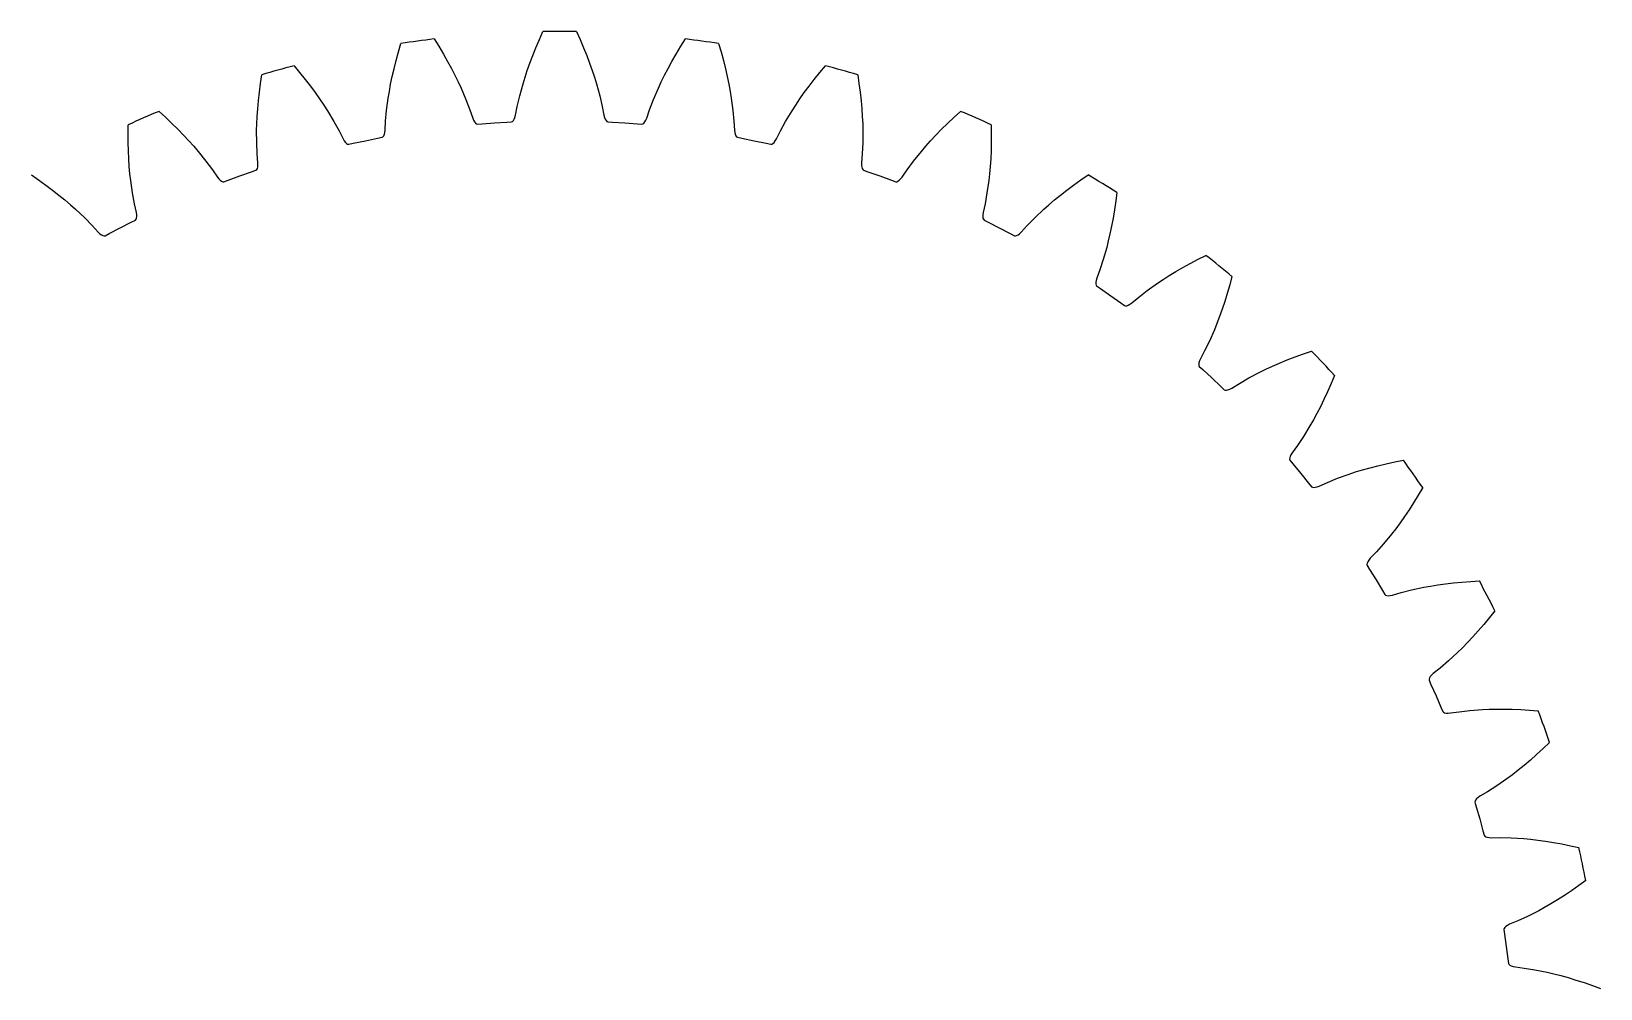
# Model space of a CAD drawing. Extents: x -12.4 to 58.5, y -24 to 24.
# Drawn here: x 22.36 to 58.41, y 2.02 to 24 of the extents above; entities that cross this region are included whole.
import ezdxf

# ---------------------------------------------------------------- set-up
doc = ezdxf.new("R2010")
doc.units = 0

msp = doc.modelspace()

# ---------------------------------------------------------------- linework, layer by layer
at = {"layer": 'layer0'}
for p, q in [((31.614, 23.826), (31.72, 23.658)), ((33.952, 23.626), (34.033, 23.816)), ((34.033, 23.816), (34.115, 23.997)), ((34.885, 23.997), (34.967, 23.816)), ((34.967, 23.816), (35.048, 23.626)), ((37.28, 23.658), (37.386, 23.826)), ((30.74, 23.331), (30.795, 23.53)), ((30.795, 23.53), (30.851, 23.721)), ((31.72, 23.658), (31.826, 23.481)), ((31.826, 23.481), (31.922, 23.312)), ((33.814, 23.272), (33.88, 23.446)), ((33.88, 23.446), (33.952, 23.626)), ((35.048, 23.626), (35.12, 23.446)), ((35.12, 23.446), (35.186, 23.272)), ((37.078, 23.312), (37.174, 23.481)), ((37.174, 23.481), (37.28, 23.658)), ((38.149, 23.721), (38.205, 23.53)), ((38.205, 23.53), (38.26, 23.331)), ((28.397, 23.211), (28.524, 23.059)), ((30.651, 22.962), (30.693, 23.143)), ((30.693, 23.143), (30.74, 23.331)), ((31.922, 23.312), (32.011, 23.149)), ((32.011, 23.149), (32.092, 22.992)), ((33.702, 22.946), (33.755, 23.106)), ((33.755, 23.106), (33.814, 23.272)), ((35.186, 23.272), (35.245, 23.106)), ((35.245, 23.106), (35.298, 22.946)), ((36.908, 22.992), (36.989, 23.149)), ((36.989, 23.149), (37.078, 23.312)), ((38.26, 23.331), (38.307, 23.143)), ((38.307, 23.143), (38.349, 22.962)), ((40.476, 23.059), (40.603, 23.211)), ((27.598, 22.602), (27.625, 22.807)), ((27.625, 22.807), (27.655, 23.003)), ((28.524, 23.059), (28.653, 22.898)), ((28.653, 22.898), (28.772, 22.744)), ((28.772, 22.744), (28.882, 22.594)), ((30.585, 22.623), (30.615, 22.789)), ((30.615, 22.789), (30.651, 22.962)), ((32.092, 22.992), (32.167, 22.841)), ((32.167, 22.841), (32.232, 22.7)), ((33.58, 22.521), (33.656, 22.797)), ((33.656, 22.797), (33.702, 22.946)), ((35.298, 22.946), (35.344, 22.797)), ((35.344, 22.797), (35.42, 22.521)), ((36.768, 22.7), (36.833, 22.841)), ((36.833, 22.841), (36.908, 22.992)), ((38.349, 22.962), (38.385, 22.789)), ((38.385, 22.789), (38.415, 22.623)), ((40.118, 22.594), (40.228, 22.744)), ((40.228, 22.744), (40.347, 22.898)), ((40.347, 22.898), (40.476, 23.059)), ((41.345, 23.003), (41.375, 22.807)), ((41.375, 22.807), (41.402, 22.602)), ((27.56, 22.224), (27.577, 22.409)), ((27.577, 22.409), (27.598, 22.602)), ((28.882, 22.594), (28.984, 22.45)), ((28.984, 22.45), (29.078, 22.31)), ((30.522, 22.186), (30.559, 22.47)), ((30.559, 22.47), (30.585, 22.623)), ((32.232, 22.7), (32.345, 22.437)), ((32.345, 22.437), (32.434, 22.203)), ((33.524, 22.278), (33.58, 22.521)), ((35.42, 22.521), (35.476, 22.278)), ((36.566, 22.203), (36.655, 22.437)), ((36.655, 22.437), (36.768, 22.7)), ((38.415, 22.623), (38.441, 22.47)), ((38.441, 22.47), (38.478, 22.186)), ((39.922, 22.31), (40.016, 22.45)), ((40.016, 22.45), (40.118, 22.594)), ((41.402, 22.602), (41.423, 22.409)), ((41.423, 22.409), (41.44, 22.224)), ((25.293, 22.164), (25.44, 22.03)), ((25.44, 22.03), (25.59, 21.888)), ((27.54, 21.88), (27.548, 22.048)), ((27.548, 22.048), (27.56, 22.224)), ((29.078, 22.31), (29.163, 22.179)), ((29.163, 22.179), (29.31, 21.934)), ((30.499, 21.937), (30.522, 22.186)), ((32.434, 22.203), (32.5, 22.009)), ((32.5, 22.009), (32.521, 21.96)), ((33.454, 21.984), (33.471, 22.025)), ((33.471, 22.025), (33.485, 22.077)), ((33.485, 22.077), (33.524, 22.278)), ((35.476, 22.278), (35.515, 22.077)), ((35.515, 22.077), (35.529, 22.025)), ((35.529, 22.025), (35.546, 21.984)), ((36.479, 21.96), (36.5, 22.009)), ((36.5, 22.009), (36.566, 22.203)), ((38.478, 22.186), (38.501, 21.937)), ((39.69, 21.934), (39.837, 22.179)), ((39.837, 22.179), (39.922, 22.31)), ((41.44, 22.224), (41.452, 22.048)), ((41.452, 22.048), (41.46, 21.88)), ((43.41, 21.888), (43.56, 22.03)), ((43.56, 22.03), (43.707, 22.164)), ((24.584, 21.658), (24.586, 21.857)), ((24.585, 21.452), (24.584, 21.658)), ((25.59, 21.888), (25.728, 21.752)), ((25.728, 21.752), (25.858, 21.619)), ((27.536, 21.724), (27.54, 21.88)), ((27.538, 21.438), (27.536, 21.724)), ((29.31, 21.934), (29.43, 21.715)), ((29.43, 21.715), (29.521, 21.532)), ((30.456, 21.604), (30.47, 21.637)), ((30.47, 21.637), (30.481, 21.68)), ((30.481, 21.68), (30.488, 21.733)), ((30.488, 21.733), (30.499, 21.937)), ((32.521, 21.96), (32.543, 21.922)), ((32.543, 21.922), (32.566, 21.894)), ((32.566, 21.894), (32.588, 21.876)), ((32.588, 21.876), (32.611, 21.869)), ((32.611, 21.869), (32.717, 21.878)), ((32.717, 21.878), (33.002, 21.899)), ((33.002, 21.899), (33.288, 21.917)), ((33.288, 21.917), (33.394, 21.923)), ((33.394, 21.923), (33.415, 21.933)), ((33.415, 21.933), (33.435, 21.953)), ((33.435, 21.953), (33.454, 21.984)), ((35.546, 21.984), (35.565, 21.953)), ((35.565, 21.953), (35.585, 21.933)), ((35.585, 21.933), (35.606, 21.923)), ((35.606, 21.923), (35.712, 21.917)), ((35.712, 21.917), (35.998, 21.899)), ((35.998, 21.899), (36.283, 21.878)), ((36.283, 21.878), (36.389, 21.869)), ((36.389, 21.869), (36.412, 21.876)), ((36.412, 21.876), (36.434, 21.894)), ((36.434, 21.894), (36.457, 21.922)), ((36.457, 21.922), (36.479, 21.96)), ((38.501, 21.937), (38.512, 21.733)), ((38.512, 21.733), (38.519, 21.68)), ((38.519, 21.68), (38.53, 21.637)), ((38.53, 21.637), (38.544, 21.604)), ((39.479, 21.532), (39.57, 21.715)), ((39.57, 21.715), (39.69, 21.934)), ((41.46, 21.88), (41.464, 21.724)), ((41.464, 21.724), (41.462, 21.438)), ((43.142, 21.619), (43.272, 21.752)), ((43.272, 21.752), (43.41, 21.888)), ((44.414, 21.857), (44.416, 21.658)), ((44.416, 21.658), (44.415, 21.452)), ((24.59, 21.258), (24.585, 21.452)), ((25.858, 21.619), (25.978, 21.49)), ((25.978, 21.49), (26.091, 21.364)), ((26.091, 21.364), (26.192, 21.246)), ((27.549, 21.188), (27.538, 21.438)), ((29.521, 21.532), (29.549, 21.486)), ((29.549, 21.486), (29.576, 21.451)), ((29.576, 21.451), (29.602, 21.426)), ((29.602, 21.426), (29.627, 21.412)), ((29.627, 21.412), (29.651, 21.408)), ((29.651, 21.408), (29.754, 21.431)), ((29.754, 21.431), (30.034, 21.491)), ((30.034, 21.491), (30.315, 21.547)), ((30.315, 21.547), (30.419, 21.568)), ((30.419, 21.568), (30.439, 21.581)), ((30.439, 21.581), (30.456, 21.604)), ((38.544, 21.604), (38.561, 21.581)), ((38.561, 21.581), (38.581, 21.568)), ((38.581, 21.568), (38.685, 21.547)), ((38.685, 21.547), (38.966, 21.491)), ((38.966, 21.491), (39.246, 21.431)), ((39.246, 21.431), (39.349, 21.408)), ((39.349, 21.408), (39.373, 21.412)), ((39.373, 21.412), (39.398, 21.426)), ((39.398, 21.426), (39.424, 21.451)), ((39.424, 21.451), (39.451, 21.486)), ((39.451, 21.486), (39.479, 21.532)), ((41.462, 21.438), (41.451, 21.188)), ((42.808, 21.246), (42.909, 21.364)), ((42.909, 21.364), (43.022, 21.49)), ((43.022, 21.49), (43.142, 21.619)), ((44.415, 21.452), (44.41, 21.258)), ((24.599, 21.072), (24.59, 21.258)), ((24.611, 20.896), (24.599, 21.072)), ((26.192, 21.246), (26.372, 21.023)), ((26.372, 21.023), (26.52, 20.822)), ((27.566, 20.984), (27.549, 21.188)), ((27.561, 20.886), (27.566, 20.931)), ((27.566, 20.931), (27.566, 20.984)), ((41.451, 21.188), (41.434, 20.984)), ((41.434, 20.984), (41.434, 20.931)), ((41.434, 20.931), (41.439, 20.886)), ((42.48, 20.822), (42.628, 21.023)), ((42.628, 21.023), (42.808, 21.246)), ((44.401, 21.072), (44.389, 20.896)), ((44.41, 21.258), (44.401, 21.072)), ((22.361, 20.703), (22.525, 20.591)), ((22.525, 20.591), (22.693, 20.471)), ((24.626, 20.728), (24.611, 20.896)), ((24.643, 20.573), (24.626, 20.728)), ((24.684, 20.29), (24.643, 20.573)), ((26.52, 20.822), (26.636, 20.653)), ((26.636, 20.653), (26.669, 20.612)), ((26.669, 20.612), (26.701, 20.581)), ((26.701, 20.581), (26.731, 20.56)), ((26.731, 20.56), (26.757, 20.549)), ((26.781, 20.549), (26.88, 20.585)), ((26.88, 20.585), (27.149, 20.683)), ((27.149, 20.683), (27.42, 20.777)), ((27.42, 20.777), (27.52, 20.811)), ((27.52, 20.811), (27.538, 20.827)), ((27.538, 20.827), (27.552, 20.852)), ((27.552, 20.852), (27.561, 20.886)), ((41.439, 20.886), (41.448, 20.852)), ((41.448, 20.852), (41.462, 20.827)), ((41.462, 20.827), (41.48, 20.811)), ((41.48, 20.811), (41.58, 20.777)), ((41.58, 20.777), (41.851, 20.683)), ((41.851, 20.683), (42.12, 20.585)), ((42.12, 20.585), (42.219, 20.549)), ((42.243, 20.549), (42.269, 20.56)), ((42.269, 20.56), (42.299, 20.581)), ((42.299, 20.581), (42.331, 20.612)), ((42.331, 20.612), (42.364, 20.653)), ((42.364, 20.653), (42.48, 20.822)), ((44.357, 20.573), (44.316, 20.29)), ((44.374, 20.728), (44.357, 20.573)), ((44.389, 20.896), (44.374, 20.728)), ((46.307, 20.471), (46.475, 20.591)), ((46.475, 20.591), (46.639, 20.703)), ((22.693, 20.471), (22.848, 20.355)), ((22.848, 20.355), (22.995, 20.241)), ((22.995, 20.241), (23.131, 20.13)), ((24.729, 20.044), (24.684, 20.29)), ((26.757, 20.549), (26.781, 20.549)), ((42.219, 20.549), (42.243, 20.549)), ((44.316, 20.29), (44.271, 20.044)), ((45.869, 20.13), (46.005, 20.241)), ((46.005, 20.241), (46.152, 20.355)), ((46.152, 20.355), (46.307, 20.471)), ((47.297, 20.303), (47.273, 20.106)), ((23.131, 20.13), (23.26, 20.02)), ((23.26, 20.02), (23.377, 19.917)), ((23.377, 19.917), (23.585, 19.721)), ((24.774, 19.845), (24.729, 20.044)), ((24.781, 19.792), (24.774, 19.845)), ((44.226, 19.845), (44.219, 19.792)), ((44.271, 20.044), (44.226, 19.845)), ((45.415, 19.721), (45.623, 19.917)), ((45.623, 19.917), (45.74, 20.02)), ((45.74, 20.02), (45.869, 20.13)), ((47.244, 19.902), (47.212, 19.71)), ((47.273, 20.106), (47.244, 19.902)), ((23.585, 19.721), (23.759, 19.542)), ((23.759, 19.542), (23.897, 19.39)), ((24.148, 19.356), (24.402, 19.489)), ((24.402, 19.489), (24.656, 19.619)), ((24.656, 19.619), (24.751, 19.667)), ((24.751, 19.667), (24.767, 19.685)), ((24.767, 19.685), (24.777, 19.711)), ((24.777, 19.711), (24.782, 19.747)), ((24.782, 19.747), (24.781, 19.792)), ((44.219, 19.792), (44.218, 19.747)), ((44.218, 19.747), (44.223, 19.711)), ((44.223, 19.711), (44.233, 19.685)), ((44.233, 19.685), (44.249, 19.667)), ((44.249, 19.667), (44.344, 19.619)), ((44.344, 19.619), (44.598, 19.489)), ((44.598, 19.489), (44.852, 19.356)), ((45.103, 19.39), (45.241, 19.542)), ((45.241, 19.542), (45.415, 19.721)), ((47.178, 19.528), (47.142, 19.355)), ((47.212, 19.71), (47.178, 19.528)), ((23.897, 19.39), (23.936, 19.354)), ((23.936, 19.354), (23.971, 19.327)), ((23.971, 19.327), (24.003, 19.31)), ((24.003, 19.31), (24.031, 19.303)), ((24.031, 19.303), (24.055, 19.306)), ((24.055, 19.306), (24.148, 19.356)), ((44.852, 19.356), (44.945, 19.306)), ((44.945, 19.306), (44.969, 19.303)), ((44.969, 19.303), (44.997, 19.31)), ((44.997, 19.31), (45.029, 19.327)), ((45.029, 19.327), (45.064, 19.354)), ((45.064, 19.354), (45.103, 19.39)), ((47.104, 19.19), (47.066, 19.039)), ((47.142, 19.355), (47.104, 19.19)), ((46.988, 18.764), (46.909, 18.527)), ((47.066, 19.039), (46.988, 18.764)), ((48.985, 18.673), (49.168, 18.769)), ((49.168, 18.769), (49.345, 18.858)), ((46.909, 18.527), (46.838, 18.335)), ((48.361, 18.303), (48.504, 18.394)), ((48.504, 18.394), (48.654, 18.486)), ((48.654, 18.486), (48.815, 18.579)), ((48.815, 18.579), (48.985, 18.673)), ((46.823, 18.284), (46.816, 18.24)), ((46.816, 18.24), (46.816, 18.204)), ((46.816, 18.204), (46.823, 18.176)), ((46.838, 18.335), (46.823, 18.284)), ((46.823, 18.176), (46.836, 18.156)), ((46.836, 18.156), (46.923, 18.096)), ((46.923, 18.096), (47.158, 17.932)), ((47.802, 17.897), (47.999, 18.051)), ((47.999, 18.051), (48.232, 18.217)), ((48.232, 18.217), (48.361, 18.303)), ((49.892, 18.179), (49.835, 17.981)), ((49.943, 18.372), (49.892, 18.179)), ((47.158, 17.932), (47.391, 17.766)), ((47.391, 17.766), (47.477, 17.704)), ((47.477, 17.704), (47.5, 17.698)), ((47.5, 17.698), (47.528, 17.701)), ((47.528, 17.701), (47.562, 17.713)), ((47.562, 17.713), (47.601, 17.735)), ((47.601, 17.735), (47.645, 17.766)), ((47.645, 17.766), (47.802, 17.897)), ((49.778, 17.796), (49.719, 17.619)), ((49.835, 17.981), (49.778, 17.796)), ((49.66, 17.453), (49.6, 17.295)), ((49.719, 17.619), (49.66, 17.453)), ((49.542, 17.151), (49.427, 16.889)), ((49.6, 17.295), (49.542, 17.151)), ((49.316, 16.665), (49.22, 16.485)), ((49.427, 16.889), (49.316, 16.665)), ((51.393, 16.527), (51.587, 16.597)), ((51.587, 16.597), (51.775, 16.661)), ((49.185, 16.393), (49.18, 16.357)), ((49.18, 16.357), (49.183, 16.329)), ((49.183, 16.329), (49.193, 16.307)), ((49.198, 16.436), (49.185, 16.393)), ((49.193, 16.307), (49.272, 16.236)), ((49.22, 16.485), (49.198, 16.436)), ((49.272, 16.236), (49.482, 16.042)), ((50.584, 16.177), (50.725, 16.245)), ((50.725, 16.245), (50.878, 16.316)), ((50.878, 16.316), (51.04, 16.386)), ((51.04, 16.386), (51.212, 16.457)), ((51.212, 16.457), (51.393, 16.527)), ((49.482, 16.042), (49.69, 15.845)), ((49.942, 15.81), (50.115, 15.919)), ((50.115, 15.919), (50.331, 16.044)), ((50.331, 16.044), (50.584, 16.177)), ((52.224, 15.914), (52.141, 15.726)), ((52.301, 16.098), (52.224, 15.914)), ((49.69, 15.845), (49.767, 15.772)), ((49.767, 15.772), (49.789, 15.763)), ((49.789, 15.763), (49.817, 15.762)), ((49.817, 15.762), (49.853, 15.77)), ((49.853, 15.77), (49.894, 15.786)), ((49.894, 15.786), (49.942, 15.81)), ((52.059, 15.55), (51.977, 15.383)), ((52.141, 15.726), (52.059, 15.55)), ((51.895, 15.226), (51.815, 15.078)), ((51.977, 15.383), (51.895, 15.226)), ((51.737, 14.943), (51.587, 14.699)), ((51.815, 15.078), (51.737, 14.943)), ((51.448, 14.492), (51.327, 14.327)), ((51.587, 14.699), (51.448, 14.492)), ((51.271, 14.206), (51.27, 14.177)), ((51.27, 14.177), (51.277, 14.155)), ((51.281, 14.241), (51.271, 14.206)), ((51.277, 14.155), (51.345, 14.073)), ((51.299, 14.281), (51.281, 14.241)), ((51.327, 14.327), (51.299, 14.281)), ((51.345, 14.073), (51.527, 13.852)), ((53.297, 14.028), (53.486, 14.072)), ((53.486, 14.072), (53.687, 14.116)), ((53.687, 14.116), (53.883, 14.153)), ((51.527, 13.852), (51.706, 13.629)), ((52.137, 13.645), (52.368, 13.739)), ((52.368, 13.739), (52.637, 13.836)), ((52.637, 13.836), (52.786, 13.885)), ((52.786, 13.885), (52.947, 13.934)), ((52.947, 13.934), (53.117, 13.981)), ((53.117, 13.981), (53.297, 14.028)), ((51.706, 13.629), (51.772, 13.546)), ((51.772, 13.546), (51.793, 13.535)), ((51.793, 13.535), (51.821, 13.53)), ((51.821, 13.53), (51.857, 13.532)), ((51.857, 13.532), (51.9, 13.542)), ((51.9, 13.542), (51.951, 13.561)), ((51.951, 13.561), (52.137, 13.645)), ((54.226, 13.353), (54.118, 13.177)), ((54.327, 13.524), (54.226, 13.353)), ((54.013, 13.014), (53.908, 12.86)), ((54.118, 13.177), (54.013, 13.014)), ((53.807, 12.716), (53.706, 12.58)), ((53.908, 12.86), (53.807, 12.716)), ((53.611, 12.457), (53.43, 12.236)), ((53.706, 12.58), (53.611, 12.457)), ((53.121, 11.902), (53.088, 11.86)), ((53.263, 12.05), (53.121, 11.902)), ((53.43, 12.236), (53.263, 12.05)), ((53.049, 11.79), (53.044, 11.762)), ((53.044, 11.762), (53.048, 11.738)), ((53.048, 11.738), (53.104, 11.648)), ((53.063, 11.823), (53.049, 11.79)), ((53.088, 11.86), (53.063, 11.823)), ((53.104, 11.648), (53.255, 11.405)), ((53.255, 11.405), (53.402, 11.159)), ((53.831, 11.116), (54.073, 11.178)), ((54.073, 11.178), (54.353, 11.238)), ((54.353, 11.238), (54.506, 11.265)), ((54.506, 11.265), (54.673, 11.292)), ((54.673, 11.292), (54.847, 11.316)), ((54.847, 11.316), (55.032, 11.338)), ((55.032, 11.338), (55.225, 11.356)), ((55.225, 11.356), (55.431, 11.371)), ((55.431, 11.371), (55.629, 11.382)), ((53.402, 11.159), (53.456, 11.068)), ((53.456, 11.068), (53.474, 11.054)), ((53.474, 11.054), (53.502, 11.045)), ((53.502, 11.045), (53.538, 11.043)), ((53.538, 11.043), (53.582, 11.047)), ((53.582, 11.047), (53.635, 11.058)), ((53.635, 11.058), (53.831, 11.116)), ((55.86, 10.542), (55.729, 10.383)), ((55.984, 10.698), (55.86, 10.542)), ((55.479, 10.097), (55.358, 9.969)), ((55.603, 10.236), (55.479, 10.097)), ((55.729, 10.383), (55.603, 10.236)), ((55.129, 9.738), (54.919, 9.544)), ((55.241, 9.848), (55.129, 9.738)), ((55.358, 9.969), (55.241, 9.848)), ((54.729, 9.382), (54.569, 9.255)), ((54.919, 9.544), (54.729, 9.382)), ((54.482, 9.154), (54.473, 9.127)), ((54.473, 9.127), (54.474, 9.103)), ((54.474, 9.103), (54.517, 9.007)), ((54.5, 9.185), (54.482, 9.154)), ((54.529, 9.219), (54.5, 9.185)), ((54.569, 9.255), (54.529, 9.219)), ((54.517, 9.007), (54.633, 8.745)), ((54.633, 8.745), (54.745, 8.482)), ((54.745, 8.482), (54.786, 8.384)), ((54.786, 8.384), (54.803, 8.367)), ((54.803, 8.367), (54.829, 8.355)), ((54.829, 8.355), (54.864, 8.348)), ((54.864, 8.348), (54.909, 8.346)), ((54.909, 8.346), (54.962, 8.35)), ((54.962, 8.35), (55.164, 8.38)), ((55.164, 8.38), (55.413, 8.409)), ((55.413, 8.409), (55.698, 8.43)), ((55.698, 8.43), (55.854, 8.436)), ((55.854, 8.436), (56.022, 8.44)), ((56.022, 8.44), (56.199, 8.44)), ((56.199, 8.44), (56.385, 8.436)), ((56.385, 8.436), (56.578, 8.428)), ((56.578, 8.428), (56.784, 8.415)), ((56.784, 8.415), (56.982, 8.399)), ((57.24, 7.673), (57.097, 7.535)), ((56.8, 7.267), (56.658, 7.147)), ((56.945, 7.396), (56.8, 7.267)), ((57.097, 7.535), (56.945, 7.396)), ((56.388, 6.932), (56.263, 6.839)), ((56.522, 7.036), (56.388, 6.932)), ((56.658, 7.147), (56.522, 7.036)), ((55.818, 6.54), (55.642, 6.437)), ((56.029, 6.675), (55.818, 6.54)), ((56.263, 6.839), (56.029, 6.675)), ((55.53, 6.322), (55.527, 6.299)), ((55.527, 6.299), (55.557, 6.197)), ((55.542, 6.348), (55.53, 6.322)), ((55.565, 6.376), (55.542, 6.348)), ((55.557, 6.197), (55.636, 5.922)), ((55.598, 6.406), (55.565, 6.376)), ((55.642, 6.437), (55.598, 6.406)), ((55.636, 5.922), (55.712, 5.646)), ((55.712, 5.646), (55.739, 5.544)), ((55.739, 5.544), (55.753, 5.525)), ((55.753, 5.525), (55.777, 5.509)), ((55.777, 5.509), (55.811, 5.497)), ((55.811, 5.497), (55.855, 5.489)), ((55.855, 5.489), (55.908, 5.486)), ((55.908, 5.486), (56.113, 5.488)), ((56.113, 5.488), (56.363, 5.483)), ((56.363, 5.483), (56.648, 5.465)), ((56.648, 5.465), (56.803, 5.45)), ((56.803, 5.45), (56.971, 5.431)), ((56.971, 5.431), (57.146, 5.407)), ((57.146, 5.407), (57.33, 5.378)), ((57.33, 5.378), (57.52, 5.343)), ((57.52, 5.343), (57.723, 5.303)), ((57.723, 5.303), (57.917, 5.259)), ((57.913, 4.388), (57.743, 4.27)), ((58.073, 4.505), (57.913, 4.388)), ((57.274, 3.971), (57.128, 3.887)), ((57.425, 4.063), (57.274, 3.971)), ((57.582, 4.163), (57.425, 4.063)), ((57.743, 4.27), (57.582, 4.163)), ((56.737, 3.681), (56.51, 3.577)), ((56.992, 3.811), (56.737, 3.681)), ((57.128, 3.887), (56.992, 3.811)), ((56.195, 3.4), (56.189, 3.377)), ((56.189, 3.377), (56.205, 3.272)), ((56.211, 3.424), (56.195, 3.4)), ((56.205, 3.272), (56.246, 2.989)), ((56.237, 3.448), (56.211, 3.424)), ((56.274, 3.473), (56.237, 3.448)), ((56.321, 3.498), (56.274, 3.473)), ((56.51, 3.577), (56.321, 3.498)), ((56.246, 2.989), (56.283, 2.705)), ((56.283, 2.705), (56.296, 2.6)), ((56.296, 2.6), (56.307, 2.579)), ((56.307, 2.579), (56.329, 2.56)), ((56.329, 2.56), (56.361, 2.544)), ((56.361, 2.544), (56.404, 2.53)), ((56.404, 2.53), (56.456, 2.519)), ((56.456, 2.519), (56.659, 2.494)), ((56.659, 2.494), (56.906, 2.455)), ((56.906, 2.455), (57.186, 2.398)), ((57.186, 2.398), (57.338, 2.362)), ((57.338, 2.362), (57.501, 2.32)), ((57.501, 2.32), (57.671, 2.273)), ((57.671, 2.273), (57.849, 2.219)), ((57.849, 2.219), (58.034, 2.159)), ((58.034, 2.159), (58.228, 2.091)), ((58.228, 2.091), (58.415, 2.022))]:
    msp.add_line(p, q, dxfattribs=at)
for start, end in [(96.9068, 98.7454), (89.0807, 90.9193), (81.2546, 83.0932), (104.7329, 106.5715), (73.4285, 75.2671), (112.5589, 114.3976), (65.6024, 67.4411), (57.7763, 59.615), (49.9502, 51.7889), (42.1242, 43.9628), (34.2981, 36.1367), (26.472, 28.3106), (18.6459, 20.4845), (10.8198, 12.6585)]:
    msp.add_arc((34.5, 0), 24, start, end, dxfattribs=at)
at = {"layer": 'layer2'}
for p, q in [((31.614, 23.826), (31.72, 23.658)), ((33.952, 23.626), (34.033, 23.816)), ((34.033, 23.816), (34.115, 23.997)), ((34.885, 23.997), (34.967, 23.816)), ((34.967, 23.816), (35.048, 23.626)), ((37.28, 23.658), (37.386, 23.826)), ((30.74, 23.331), (30.795, 23.53)), ((30.795, 23.53), (30.851, 23.721)), ((31.72, 23.658), (31.826, 23.481)), ((31.826, 23.481), (31.922, 23.312)), ((33.814, 23.272), (33.88, 23.446)), ((33.88, 23.446), (33.952, 23.626)), ((35.048, 23.626), (35.12, 23.446)), ((35.12, 23.446), (35.186, 23.272)), ((37.078, 23.312), (37.174, 23.481)), ((37.174, 23.481), (37.28, 23.658)), ((38.149, 23.721), (38.205, 23.53)), ((38.205, 23.53), (38.26, 23.331)), ((28.397, 23.211), (28.524, 23.059)), ((30.651, 22.962), (30.693, 23.143)), ((30.693, 23.143), (30.74, 23.331)), ((31.922, 23.312), (32.011, 23.149)), ((32.011, 23.149), (32.092, 22.992)), ((33.702, 22.946), (33.755, 23.106)), ((33.755, 23.106), (33.814, 23.272)), ((35.186, 23.272), (35.245, 23.106)), ((35.245, 23.106), (35.298, 22.946)), ((36.908, 22.992), (36.989, 23.149)), ((36.989, 23.149), (37.078, 23.312)), ((38.26, 23.331), (38.307, 23.143)), ((38.307, 23.143), (38.349, 22.962)), ((40.476, 23.059), (40.603, 23.211)), ((27.598, 22.602), (27.625, 22.807)), ((27.625, 22.807), (27.655, 23.003)), ((28.524, 23.059), (28.653, 22.898)), ((28.653, 22.898), (28.772, 22.744)), ((28.772, 22.744), (28.882, 22.594)), ((30.585, 22.623), (30.615, 22.789)), ((30.615, 22.789), (30.651, 22.962)), ((32.092, 22.992), (32.167, 22.841)), ((32.167, 22.841), (32.232, 22.7)), ((33.58, 22.521), (33.656, 22.797)), ((33.656, 22.797), (33.702, 22.946)), ((35.298, 22.946), (35.344, 22.797)), ((35.344, 22.797), (35.42, 22.521)), ((36.768, 22.7), (36.833, 22.841)), ((36.833, 22.841), (36.908, 22.992)), ((38.349, 22.962), (38.385, 22.789)), ((38.385, 22.789), (38.415, 22.623)), ((40.118, 22.594), (40.228, 22.744)), ((40.228, 22.744), (40.347, 22.898)), ((40.347, 22.898), (40.476, 23.059)), ((41.345, 23.003), (41.375, 22.807)), ((41.375, 22.807), (41.402, 22.602)), ((27.56, 22.224), (27.577, 22.409)), ((27.577, 22.409), (27.598, 22.602)), ((28.882, 22.594), (28.984, 22.45)), ((28.984, 22.45), (29.078, 22.31)), ((30.522, 22.186), (30.559, 22.47)), ((30.559, 22.47), (30.585, 22.623)), ((32.232, 22.7), (32.345, 22.437)), ((32.345, 22.437), (32.434, 22.203)), ((33.524, 22.278), (33.58, 22.521)), ((35.42, 22.521), (35.476, 22.278)), ((36.566, 22.203), (36.655, 22.437)), ((36.655, 22.437), (36.768, 22.7)), ((38.415, 22.623), (38.441, 22.47)), ((38.441, 22.47), (38.478, 22.186)), ((39.922, 22.31), (40.016, 22.45)), ((40.016, 22.45), (40.118, 22.594)), ((41.402, 22.602), (41.423, 22.409)), ((41.423, 22.409), (41.44, 22.224)), ((25.293, 22.164), (25.44, 22.03)), ((25.44, 22.03), (25.59, 21.888)), ((27.54, 21.88), (27.548, 22.048)), ((27.548, 22.048), (27.56, 22.224)), ((29.078, 22.31), (29.163, 22.179)), ((29.163, 22.179), (29.31, 21.934)), ((30.499, 21.937), (30.522, 22.186)), ((32.434, 22.203), (32.5, 22.009)), ((32.5, 22.009), (32.521, 21.96)), ((33.454, 21.984), (33.471, 22.025)), ((33.471, 22.025), (33.485, 22.077)), ((33.485, 22.077), (33.524, 22.278)), ((35.476, 22.278), (35.515, 22.077)), ((35.515, 22.077), (35.529, 22.025)), ((35.529, 22.025), (35.546, 21.984)), ((36.479, 21.96), (36.5, 22.009)), ((36.5, 22.009), (36.566, 22.203)), ((38.478, 22.186), (38.501, 21.937)), ((39.69, 21.934), (39.837, 22.179)), ((39.837, 22.179), (39.922, 22.31)), ((41.44, 22.224), (41.452, 22.048)), ((41.452, 22.048), (41.46, 21.88)), ((43.41, 21.888), (43.56, 22.03)), ((43.56, 22.03), (43.707, 22.164)), ((24.584, 21.658), (24.586, 21.857)), ((24.585, 21.452), (24.584, 21.658)), ((25.59, 21.888), (25.728, 21.752)), ((25.728, 21.752), (25.858, 21.619)), ((27.536, 21.724), (27.54, 21.88)), ((27.538, 21.438), (27.536, 21.724)), ((29.31, 21.934), (29.43, 21.715)), ((29.43, 21.715), (29.521, 21.532)), ((30.456, 21.604), (30.47, 21.637)), ((30.47, 21.637), (30.481, 21.68)), ((30.481, 21.68), (30.488, 21.733)), ((30.488, 21.733), (30.499, 21.937)), ((32.521, 21.96), (32.543, 21.922)), ((32.543, 21.922), (32.566, 21.894)), ((32.566, 21.894), (32.588, 21.876)), ((32.588, 21.876), (32.611, 21.869)), ((32.611, 21.869), (32.717, 21.878)), ((32.717, 21.878), (33.002, 21.899)), ((33.002, 21.899), (33.288, 21.917)), ((33.288, 21.917), (33.394, 21.923)), ((33.394, 21.923), (33.415, 21.933)), ((33.415, 21.933), (33.435, 21.953)), ((33.435, 21.953), (33.454, 21.984)), ((35.546, 21.984), (35.565, 21.953)), ((35.565, 21.953), (35.585, 21.933)), ((35.585, 21.933), (35.606, 21.923)), ((35.606, 21.923), (35.712, 21.917)), ((35.712, 21.917), (35.998, 21.899)), ((35.998, 21.899), (36.283, 21.878)), ((36.283, 21.878), (36.389, 21.869)), ((36.389, 21.869), (36.412, 21.876)), ((36.412, 21.876), (36.434, 21.894)), ((36.434, 21.894), (36.457, 21.922)), ((36.457, 21.922), (36.479, 21.96)), ((38.501, 21.937), (38.512, 21.733)), ((38.512, 21.733), (38.519, 21.68)), ((38.519, 21.68), (38.53, 21.637)), ((38.53, 21.637), (38.544, 21.604)), ((39.479, 21.532), (39.57, 21.715)), ((39.57, 21.715), (39.69, 21.934)), ((41.46, 21.88), (41.464, 21.724)), ((41.464, 21.724), (41.462, 21.438)), ((43.142, 21.619), (43.272, 21.752)), ((43.272, 21.752), (43.41, 21.888)), ((44.414, 21.857), (44.416, 21.658)), ((44.416, 21.658), (44.415, 21.452)), ((24.59, 21.258), (24.585, 21.452)), ((25.858, 21.619), (25.978, 21.49)), ((25.978, 21.49), (26.091, 21.364)), ((26.091, 21.364), (26.192, 21.246)), ((27.549, 21.188), (27.538, 21.438)), ((29.521, 21.532), (29.549, 21.486)), ((29.549, 21.486), (29.576, 21.451)), ((29.576, 21.451), (29.602, 21.426)), ((29.602, 21.426), (29.627, 21.412)), ((29.627, 21.412), (29.651, 21.408)), ((29.651, 21.408), (29.754, 21.431)), ((29.754, 21.431), (30.034, 21.491)), ((30.034, 21.491), (30.315, 21.547)), ((30.315, 21.547), (30.419, 21.568)), ((30.419, 21.568), (30.439, 21.581)), ((30.439, 21.581), (30.456, 21.604)), ((38.544, 21.604), (38.561, 21.581)), ((38.561, 21.581), (38.581, 21.568)), ((38.581, 21.568), (38.685, 21.547)), ((38.685, 21.547), (38.966, 21.491)), ((38.966, 21.491), (39.246, 21.431)), ((39.246, 21.431), (39.349, 21.408)), ((39.349, 21.408), (39.373, 21.412)), ((39.373, 21.412), (39.398, 21.426)), ((39.398, 21.426), (39.424, 21.451)), ((39.424, 21.451), (39.451, 21.486)), ((39.451, 21.486), (39.479, 21.532)), ((41.462, 21.438), (41.451, 21.188)), ((42.808, 21.246), (42.909, 21.364)), ((42.909, 21.364), (43.022, 21.49)), ((43.022, 21.49), (43.142, 21.619)), ((44.415, 21.452), (44.41, 21.258)), ((24.599, 21.072), (24.59, 21.258)), ((24.611, 20.896), (24.599, 21.072)), ((26.192, 21.246), (26.372, 21.023)), ((26.372, 21.023), (26.52, 20.822)), ((27.566, 20.984), (27.549, 21.188)), ((27.561, 20.886), (27.566, 20.931)), ((27.566, 20.931), (27.566, 20.984)), ((41.451, 21.188), (41.434, 20.984)), ((41.434, 20.984), (41.434, 20.931)), ((41.434, 20.931), (41.439, 20.886)), ((42.48, 20.822), (42.628, 21.023)), ((42.628, 21.023), (42.808, 21.246)), ((44.401, 21.072), (44.389, 20.896)), ((44.41, 21.258), (44.401, 21.072)), ((22.361, 20.703), (22.525, 20.591)), ((22.525, 20.591), (22.693, 20.471)), ((24.626, 20.728), (24.611, 20.896)), ((24.643, 20.573), (24.626, 20.728)), ((24.684, 20.29), (24.643, 20.573)), ((26.52, 20.822), (26.636, 20.653)), ((26.636, 20.653), (26.669, 20.612)), ((26.669, 20.612), (26.701, 20.581)), ((26.701, 20.581), (26.731, 20.56)), ((26.731, 20.56), (26.757, 20.549)), ((26.781, 20.549), (26.88, 20.585)), ((26.88, 20.585), (27.149, 20.683)), ((27.149, 20.683), (27.42, 20.777)), ((27.42, 20.777), (27.52, 20.811)), ((27.52, 20.811), (27.538, 20.827)), ((27.538, 20.827), (27.552, 20.852)), ((27.552, 20.852), (27.561, 20.886)), ((41.439, 20.886), (41.448, 20.852)), ((41.448, 20.852), (41.462, 20.827)), ((41.462, 20.827), (41.48, 20.811)), ((41.48, 20.811), (41.58, 20.777)), ((41.58, 20.777), (41.851, 20.683)), ((41.851, 20.683), (42.12, 20.585)), ((42.12, 20.585), (42.219, 20.549)), ((42.243, 20.549), (42.269, 20.56)), ((42.269, 20.56), (42.299, 20.581)), ((42.299, 20.581), (42.331, 20.612)), ((42.331, 20.612), (42.364, 20.653)), ((42.364, 20.653), (42.48, 20.822)), ((44.357, 20.573), (44.316, 20.29)), ((44.374, 20.728), (44.357, 20.573)), ((44.389, 20.896), (44.374, 20.728)), ((46.307, 20.471), (46.475, 20.591)), ((46.475, 20.591), (46.639, 20.703)), ((22.693, 20.471), (22.848, 20.355)), ((22.848, 20.355), (22.995, 20.241)), ((22.995, 20.241), (23.131, 20.13)), ((24.729, 20.044), (24.684, 20.29)), ((26.757, 20.549), (26.781, 20.549)), ((42.219, 20.549), (42.243, 20.549)), ((44.316, 20.29), (44.271, 20.044)), ((45.869, 20.13), (46.005, 20.241)), ((46.005, 20.241), (46.152, 20.355)), ((46.152, 20.355), (46.307, 20.471)), ((47.297, 20.303), (47.273, 20.106)), ((23.131, 20.13), (23.26, 20.02)), ((23.26, 20.02), (23.377, 19.917)), ((23.377, 19.917), (23.585, 19.721)), ((24.774, 19.845), (24.729, 20.044)), ((24.781, 19.792), (24.774, 19.845)), ((44.226, 19.845), (44.219, 19.792)), ((44.271, 20.044), (44.226, 19.845)), ((45.415, 19.721), (45.623, 19.917)), ((45.623, 19.917), (45.74, 20.02)), ((45.74, 20.02), (45.869, 20.13)), ((47.244, 19.902), (47.212, 19.71)), ((47.273, 20.106), (47.244, 19.902)), ((23.585, 19.721), (23.759, 19.542)), ((23.759, 19.542), (23.897, 19.39)), ((24.148, 19.356), (24.402, 19.489)), ((24.402, 19.489), (24.656, 19.619)), ((24.656, 19.619), (24.751, 19.667)), ((24.751, 19.667), (24.767, 19.685)), ((24.767, 19.685), (24.777, 19.711)), ((24.777, 19.711), (24.782, 19.747)), ((24.782, 19.747), (24.781, 19.792)), ((44.219, 19.792), (44.218, 19.747)), ((44.218, 19.747), (44.223, 19.711)), ((44.223, 19.711), (44.233, 19.685)), ((44.233, 19.685), (44.249, 19.667)), ((44.249, 19.667), (44.344, 19.619)), ((44.344, 19.619), (44.598, 19.489)), ((44.598, 19.489), (44.852, 19.356)), ((45.103, 19.39), (45.241, 19.542)), ((45.241, 19.542), (45.415, 19.721)), ((47.178, 19.528), (47.142, 19.355)), ((47.212, 19.71), (47.178, 19.528)), ((23.897, 19.39), (23.936, 19.354)), ((23.936, 19.354), (23.971, 19.327)), ((23.971, 19.327), (24.003, 19.31)), ((24.003, 19.31), (24.031, 19.303)), ((24.031, 19.303), (24.055, 19.306)), ((24.055, 19.306), (24.148, 19.356)), ((44.852, 19.356), (44.945, 19.306)), ((44.945, 19.306), (44.969, 19.303)), ((44.969, 19.303), (44.997, 19.31)), ((44.997, 19.31), (45.029, 19.327)), ((45.029, 19.327), (45.064, 19.354)), ((45.064, 19.354), (45.103, 19.39)), ((47.104, 19.19), (47.066, 19.039)), ((47.142, 19.355), (47.104, 19.19)), ((46.988, 18.764), (46.909, 18.527)), ((47.066, 19.039), (46.988, 18.764)), ((48.985, 18.673), (49.168, 18.769)), ((49.168, 18.769), (49.345, 18.858)), ((46.909, 18.527), (46.838, 18.335)), ((48.361, 18.303), (48.504, 18.394)), ((48.504, 18.394), (48.654, 18.486)), ((48.654, 18.486), (48.815, 18.579)), ((48.815, 18.579), (48.985, 18.673)), ((46.823, 18.284), (46.816, 18.24)), ((46.816, 18.24), (46.816, 18.204)), ((46.816, 18.204), (46.823, 18.176)), ((46.838, 18.335), (46.823, 18.284)), ((46.823, 18.176), (46.836, 18.156)), ((46.836, 18.156), (46.923, 18.096)), ((46.923, 18.096), (47.158, 17.932)), ((47.802, 17.897), (47.999, 18.051)), ((47.999, 18.051), (48.232, 18.217)), ((48.232, 18.217), (48.361, 18.303)), ((49.892, 18.179), (49.835, 17.981)), ((49.943, 18.372), (49.892, 18.179)), ((47.158, 17.932), (47.391, 17.766)), ((47.391, 17.766), (47.477, 17.704)), ((47.477, 17.704), (47.5, 17.698)), ((47.5, 17.698), (47.528, 17.701)), ((47.528, 17.701), (47.562, 17.713)), ((47.562, 17.713), (47.601, 17.735)), ((47.601, 17.735), (47.645, 17.766)), ((47.645, 17.766), (47.802, 17.897)), ((49.778, 17.796), (49.719, 17.619)), ((49.835, 17.981), (49.778, 17.796)), ((49.66, 17.453), (49.6, 17.295)), ((49.719, 17.619), (49.66, 17.453)), ((49.542, 17.151), (49.427, 16.889)), ((49.6, 17.295), (49.542, 17.151)), ((49.316, 16.665), (49.22, 16.485)), ((49.427, 16.889), (49.316, 16.665)), ((51.393, 16.527), (51.587, 16.597)), ((51.587, 16.597), (51.775, 16.661)), ((49.185, 16.393), (49.18, 16.357)), ((49.18, 16.357), (49.183, 16.329)), ((49.183, 16.329), (49.193, 16.307)), ((49.198, 16.436), (49.185, 16.393)), ((49.193, 16.307), (49.272, 16.236)), ((49.22, 16.485), (49.198, 16.436)), ((49.272, 16.236), (49.482, 16.042)), ((50.584, 16.177), (50.725, 16.245)), ((50.725, 16.245), (50.878, 16.316)), ((50.878, 16.316), (51.04, 16.386)), ((51.04, 16.386), (51.212, 16.457)), ((51.212, 16.457), (51.393, 16.527)), ((49.482, 16.042), (49.69, 15.845)), ((49.942, 15.81), (50.115, 15.919)), ((50.115, 15.919), (50.331, 16.044)), ((50.331, 16.044), (50.584, 16.177)), ((52.224, 15.914), (52.141, 15.726)), ((52.301, 16.098), (52.224, 15.914)), ((49.69, 15.845), (49.767, 15.772)), ((49.767, 15.772), (49.789, 15.763)), ((49.789, 15.763), (49.817, 15.762)), ((49.817, 15.762), (49.853, 15.77)), ((49.853, 15.77), (49.894, 15.786)), ((49.894, 15.786), (49.942, 15.81)), ((52.059, 15.55), (51.977, 15.383)), ((52.141, 15.726), (52.059, 15.55)), ((51.895, 15.226), (51.815, 15.078)), ((51.977, 15.383), (51.895, 15.226)), ((51.737, 14.943), (51.587, 14.699)), ((51.815, 15.078), (51.737, 14.943)), ((51.448, 14.492), (51.327, 14.327)), ((51.587, 14.699), (51.448, 14.492)), ((51.271, 14.206), (51.27, 14.177)), ((51.27, 14.177), (51.277, 14.155)), ((51.281, 14.241), (51.271, 14.206)), ((51.277, 14.155), (51.345, 14.073)), ((51.299, 14.281), (51.281, 14.241)), ((51.327, 14.327), (51.299, 14.281)), ((51.345, 14.073), (51.527, 13.852)), ((53.297, 14.028), (53.486, 14.072)), ((53.486, 14.072), (53.687, 14.116)), ((53.687, 14.116), (53.883, 14.153)), ((51.527, 13.852), (51.706, 13.629)), ((52.137, 13.645), (52.368, 13.739)), ((52.368, 13.739), (52.637, 13.836)), ((52.637, 13.836), (52.786, 13.885)), ((52.786, 13.885), (52.947, 13.934)), ((52.947, 13.934), (53.117, 13.981)), ((53.117, 13.981), (53.297, 14.028)), ((51.706, 13.629), (51.772, 13.546)), ((51.772, 13.546), (51.793, 13.535)), ((51.793, 13.535), (51.821, 13.53)), ((51.821, 13.53), (51.857, 13.532)), ((51.857, 13.532), (51.9, 13.542)), ((51.9, 13.542), (51.951, 13.561)), ((51.951, 13.561), (52.137, 13.645)), ((54.226, 13.353), (54.118, 13.177)), ((54.327, 13.524), (54.226, 13.353)), ((54.013, 13.014), (53.908, 12.86)), ((54.118, 13.177), (54.013, 13.014)), ((53.807, 12.716), (53.706, 12.58)), ((53.908, 12.86), (53.807, 12.716)), ((53.611, 12.457), (53.43, 12.236)), ((53.706, 12.58), (53.611, 12.457)), ((53.121, 11.902), (53.088, 11.86)), ((53.263, 12.05), (53.121, 11.902)), ((53.43, 12.236), (53.263, 12.05)), ((53.049, 11.79), (53.044, 11.762)), ((53.044, 11.762), (53.048, 11.738)), ((53.048, 11.738), (53.104, 11.648)), ((53.063, 11.823), (53.049, 11.79)), ((53.088, 11.86), (53.063, 11.823)), ((53.104, 11.648), (53.255, 11.405)), ((53.255, 11.405), (53.402, 11.159)), ((53.831, 11.116), (54.073, 11.178)), ((54.073, 11.178), (54.353, 11.238)), ((54.353, 11.238), (54.506, 11.265)), ((54.506, 11.265), (54.673, 11.292)), ((54.673, 11.292), (54.847, 11.316)), ((54.847, 11.316), (55.032, 11.338)), ((55.032, 11.338), (55.225, 11.356)), ((55.225, 11.356), (55.431, 11.371)), ((55.431, 11.371), (55.629, 11.382)), ((53.402, 11.159), (53.456, 11.068)), ((53.456, 11.068), (53.474, 11.054)), ((53.474, 11.054), (53.502, 11.045)), ((53.502, 11.045), (53.538, 11.043)), ((53.538, 11.043), (53.582, 11.047)), ((53.582, 11.047), (53.635, 11.058)), ((53.635, 11.058), (53.831, 11.116)), ((55.86, 10.542), (55.729, 10.383)), ((55.984, 10.698), (55.86, 10.542)), ((55.479, 10.097), (55.358, 9.969)), ((55.603, 10.236), (55.479, 10.097)), ((55.729, 10.383), (55.603, 10.236)), ((55.129, 9.738), (54.919, 9.544)), ((55.241, 9.848), (55.129, 9.738)), ((55.358, 9.969), (55.241, 9.848)), ((54.729, 9.382), (54.569, 9.255)), ((54.919, 9.544), (54.729, 9.382)), ((54.482, 9.154), (54.473, 9.127)), ((54.473, 9.127), (54.474, 9.103)), ((54.474, 9.103), (54.517, 9.007)), ((54.5, 9.185), (54.482, 9.154)), ((54.529, 9.219), (54.5, 9.185)), ((54.569, 9.255), (54.529, 9.219)), ((54.517, 9.007), (54.633, 8.745)), ((54.633, 8.745), (54.745, 8.482)), ((54.745, 8.482), (54.786, 8.384)), ((54.786, 8.384), (54.803, 8.367)), ((54.803, 8.367), (54.829, 8.355)), ((54.829, 8.355), (54.864, 8.348)), ((54.864, 8.348), (54.909, 8.346)), ((54.909, 8.346), (54.962, 8.35)), ((54.962, 8.35), (55.164, 8.38)), ((55.164, 8.38), (55.413, 8.409)), ((55.413, 8.409), (55.698, 8.43)), ((55.698, 8.43), (55.854, 8.436)), ((55.854, 8.436), (56.022, 8.44)), ((56.022, 8.44), (56.199, 8.44)), ((56.199, 8.44), (56.385, 8.436)), ((56.385, 8.436), (56.578, 8.428)), ((56.578, 8.428), (56.784, 8.415)), ((56.784, 8.415), (56.982, 8.399)), ((57.24, 7.673), (57.097, 7.535)), ((56.8, 7.267), (56.658, 7.147)), ((56.945, 7.396), (56.8, 7.267)), ((57.097, 7.535), (56.945, 7.396)), ((56.388, 6.932), (56.263, 6.839)), ((56.522, 7.036), (56.388, 6.932)), ((56.658, 7.147), (56.522, 7.036)), ((55.818, 6.54), (55.642, 6.437)), ((56.029, 6.675), (55.818, 6.54)), ((56.263, 6.839), (56.029, 6.675)), ((55.53, 6.322), (55.527, 6.299)), ((55.527, 6.299), (55.557, 6.197)), ((55.542, 6.348), (55.53, 6.322)), ((55.565, 6.376), (55.542, 6.348)), ((55.557, 6.197), (55.636, 5.922)), ((55.598, 6.406), (55.565, 6.376)), ((55.642, 6.437), (55.598, 6.406)), ((55.636, 5.922), (55.712, 5.646)), ((55.712, 5.646), (55.739, 5.544)), ((55.739, 5.544), (55.753, 5.525)), ((55.753, 5.525), (55.777, 5.509)), ((55.777, 5.509), (55.811, 5.497)), ((55.811, 5.497), (55.855, 5.489)), ((55.855, 5.489), (55.908, 5.486)), ((55.908, 5.486), (56.113, 5.488)), ((56.113, 5.488), (56.363, 5.483)), ((56.363, 5.483), (56.648, 5.465)), ((56.648, 5.465), (56.803, 5.45)), ((56.803, 5.45), (56.971, 5.431)), ((56.971, 5.431), (57.146, 5.407)), ((57.146, 5.407), (57.33, 5.378)), ((57.33, 5.378), (57.52, 5.343)), ((57.52, 5.343), (57.723, 5.303)), ((57.723, 5.303), (57.917, 5.259)), ((57.913, 4.388), (57.743, 4.27)), ((58.073, 4.505), (57.913, 4.388)), ((57.274, 3.971), (57.128, 3.887)), ((57.425, 4.063), (57.274, 3.971)), ((57.582, 4.163), (57.425, 4.063)), ((57.743, 4.27), (57.582, 4.163)), ((56.737, 3.681), (56.51, 3.577)), ((56.992, 3.811), (56.737, 3.681)), ((57.128, 3.887), (56.992, 3.811)), ((56.195, 3.4), (56.189, 3.377)), ((56.189, 3.377), (56.205, 3.272)), ((56.211, 3.424), (56.195, 3.4)), ((56.205, 3.272), (56.246, 2.989)), ((56.237, 3.448), (56.211, 3.424)), ((56.274, 3.473), (56.237, 3.448)), ((56.321, 3.498), (56.274, 3.473)), ((56.51, 3.577), (56.321, 3.498)), ((56.246, 2.989), (56.283, 2.705)), ((56.283, 2.705), (56.296, 2.6)), ((56.296, 2.6), (56.307, 2.579)), ((56.307, 2.579), (56.329, 2.56)), ((56.329, 2.56), (56.361, 2.544)), ((56.361, 2.544), (56.404, 2.53)), ((56.404, 2.53), (56.456, 2.519)), ((56.456, 2.519), (56.659, 2.494)), ((56.659, 2.494), (56.906, 2.455)), ((56.906, 2.455), (57.186, 2.398)), ((57.186, 2.398), (57.338, 2.362)), ((57.338, 2.362), (57.501, 2.32)), ((57.501, 2.32), (57.671, 2.273)), ((57.671, 2.273), (57.849, 2.219)), ((57.849, 2.219), (58.034, 2.159)), ((58.034, 2.159), (58.228, 2.091)), ((58.228, 2.091), (58.415, 2.022))]:
    msp.add_line(p, q, dxfattribs=at)
for start, end in [(96.9068, 98.7454), (89.0807, 90.9193), (81.2546, 83.0932), (104.7329, 106.5715), (73.4285, 75.2671), (112.5589, 114.3976), (65.6024, 67.4411), (57.7763, 59.615), (49.9502, 51.7889), (42.1242, 43.9628), (34.2981, 36.1367), (26.472, 28.3106), (18.6459, 20.4845), (10.8198, 12.6585)]:
    msp.add_arc((34.5, 0), 24, start, end, dxfattribs=at)

doc.saveas('drawing.dxf')
